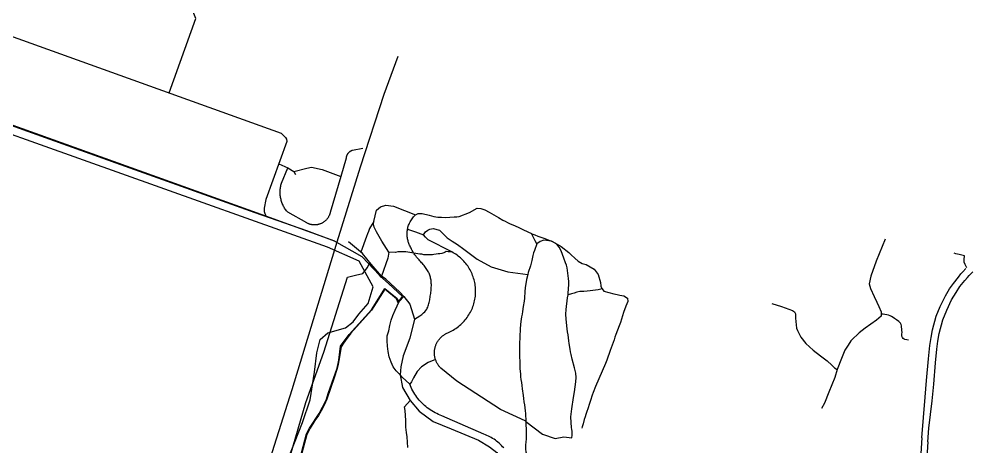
# Model space of a CAD drawing. Header units: inches. Extents: x 327545 to 344127, y 4677187 to 4689491.
# Drawn here: x 328930 to 330294, y 4682824 to 4683436 of the extents above; entities that cross this region are included whole.
import ezdxf

# ---------------------------------------------------------------- set-up
doc = ezdxf.new("R2010")
doc.units = ezdxf.units.IN
doc.header["$MEASUREMENT"] = 0
doc.layers.add('Trails', color=7, linetype='Continuous')

msp = doc.modelspace()

# ---------------------------------------------------------------- linework, layer by layer
at = {"layer": 'Trails'}
for p, q in [((329301.9292, 4683229.0528), (329314.5473, 4683223.4075)), ((329314.5473, 4683223.4075), (329323.178, 4683218.0548)), ((329323.178, 4683218.0548), (329325.6064, 4683213.9268)), ((329657.7196, 4683070.6816), (329657.9399, 4683070.6529))]:
    msp.add_line(p, q, dxfattribs=at)
for points in [[(329144.8245, 4683330.7659), (329183.0652, 4683437.1609), (329178.5748, 4683448.9691), (329174.5003, 4683454.737), (329165.9661, 4683468.4786), (329165.134, 4683475.9037), (329166.1394, 4683484.2646), (329169.2615, 4683494.8903), (329172.1719, 4683503.013), (329213.9785, 4683621.3924), (329213.747, 4683622.6492)], [(329382.0773, 4683118.6714), (329283.1852, 4683154.0551), (328798.0051, 4683328.3911), (328785.3844, 4683335.9318), (328784.5907, 4683351.0924), (328858.2485, 4683552.795)], [(328909.4799, 4683424.7906), (328916.756, 4683412.8843), (329305.317, 4683272.8233), (329308.2055, 4683270.1364), (329311.2812, 4683266.5645), (329312.8687, 4683264.2163), (329313.0672, 4683261.0413), (329283.1852, 4683178.0132), (329280.7483, 4683165.8026), (329280.7747, 4683160.8019), (329283.1852, 4683154.0551)], [(329471.9086, 4683382.4832), (329452.0745, 4683328.0694), (329418.1565, 4683224.391), (329384.7465, 4683117.0395)], [(329312.9172, 4682801.0946), (329324.9446, 4682832.3516), (329335.7693, 4682858.7998), (329346.5939, 4682891.259), (329352.6076, 4682930.9313), (329356.2159, 4682958.5817), (329361.0268, 4682977.8168), (329371.8515, 4682987.4343), (329397.109, 4682994.6475), (329407.9337, 4683003.0628), (329416.3529, 4683013.8826), (329429.583, 4683029.511), (329436.7783, 4683053.3136), (329416.7094, 4683089.8273), (329371.1868, 4683109.7077), (328782.5645, 4683319.8393)], [(329326.4503, 4682786.7412), (329341.4786, 4682842.6213), (329345.8707, 4682851.1409), (329359.5233, 4682872.0959), (329369.26, 4682890.9343), (329373.017, 4682901.7822), (329377.6742, 4682915.4254), (329385.0376, 4682936.8646), (329387.4295, 4682948.1888), (329390.1097, 4682968.0883), (329402.1747, 4682985.154), (329434.2026, 4683020.455), (329453.4643, 4683050.8689), (329470.8871, 4683036.5814), (329472.7128, 4683031.8983), (329478.7806, 4683039.3313), (329458.5928, 4683057.6934), (329450.3907, 4683065.2341), (329448.2476, 4683067.1391), (329445.6811, 4683069.8907), (329420.863, 4683096.1395), (329381.2298, 4683118.2984), (329342.0471, 4683133.0725), (329267.9703, 4683158.8445), (329076.0114, 4683227.5642), (328797.4287, 4683327.3847)], [(329421.6876, 4683251.0634), (329407.1046, 4683248.387), (329406.6691, 4683248.241), (329406.239, 4683248.0801), (329405.8146, 4683247.9045), (329405.3964, 4683247.7145), (329404.9851, 4683247.5102), (329404.581, 4683247.2919), (329404.1846, 4683247.0599), (329403.7965, 4683246.8144), (329403.417, 4683246.5557), (329403.0466, 4683246.2841), (329402.6857, 4683246), (329402.3348, 4683245.7037), (329401.9943, 4683245.3955), (329401.6646, 4683245.0757), (329401.346, 4683244.7449), (329401.039, 4683244.4033), (329400.7439, 4683244.0513), (329400.4611, 4683243.6895), (329400.1908, 4683243.3181), (329399.9335, 4683242.9377), (329399.6893, 4683242.5487), (329399.4587, 4683242.1515), (329399.2419, 4683241.7466), (329399.039, 4683241.3346), (329398.8505, 4683240.9158), (329398.6764, 4683240.4908), (329398.517, 4683240.06), (329398.3725, 4683239.624), (329398.2431, 4683239.1834), (329398.1288, 4683238.7385), (329398.0299, 4683238.29), (329397.9465, 4683237.8384), (329397.8786, 4683237.3841), (329390.2141, 4683210.9829)], [(329390.2141, 4683210.9829), (329375.2601, 4683159.4719), (329375.0702, 4683158.7054), (329374.8541, 4683157.946), (329374.6119, 4683157.1944), (329374.344, 4683156.4515), (329374.0508, 4683155.7184), (329373.7325, 4683154.9957), (329373.3895, 4683154.2844), (329373.0223, 4683153.5854), (329372.6313, 4683152.8994), (329372.2169, 4683152.2272), (329371.7796, 4683151.5697), (329371.3199, 4683150.9276), (329370.8385, 4683150.3017), (329370.3358, 4683149.6927), (329369.8124, 4683149.1014), (329369.2691, 4683148.5285), (329368.7063, 4683147.9745), (329368.1248, 4683147.4403), (329367.5253, 4683146.9263), (329366.9085, 4683146.4333), (329366.2751, 4683145.9618), (329365.6258, 4683145.5124), (329364.9615, 4683145.0855), (329364.2829, 4683144.6818), (329363.5908, 4683144.3016), (329362.886, 4683143.9455), (329362.1694, 4683143.6138), (329361.4418, 4683143.307), (329360.7041, 4683143.0254), (329359.9571, 4683142.7693), (329359.2018, 4683142.539), (329358.439, 4683142.3349), (329357.6696, 4683142.1571), (329356.8946, 4683142.0059), (329356.1148, 4683141.8815), (329355.3312, 4683141.7839), (329354.5447, 4683141.7133), (329353.7563, 4683141.6699), (329352.9668, 4683141.6535), (329352.1772, 4683141.6644), (329351.3885, 4683141.7024), (329350.6015, 4683141.7675), (329349.8173, 4683141.8596), (329349.0367, 4683141.9786), (329348.2606, 4683142.1245), (329347.49, 4683142.2969), (329346.7258, 4683142.4957), (329345.9689, 4683142.7207), (329345.2202, 4683142.9716), (329344.4805, 4683143.2481), (329343.7508, 4683143.5499), (329343.0319, 4683143.8766), (329342.3247, 4683144.2278), (329341.63, 4683144.6032), (329314.5473, 4683159.7693), (329313.5783, 4683160.8939), (329312.6487, 4683162.0514), (329311.7595, 4683163.2401), (329310.9118, 4683164.4588), (329310.1067, 4683165.706), (329309.345, 4683166.9803), (329308.6276, 4683168.28), (329307.9555, 4683169.6036), (329307.3295, 4683170.9497), (329306.7502, 4683172.3165), (329306.2183, 4683173.7025), (329305.7346, 4683175.106), (329305.2995, 4683176.5253), (329304.9136, 4683177.9588), (329304.5773, 4683179.4048), (329304.2911, 4683180.8614), (329304.0553, 4683182.3271), (329303.8701, 4683183.8), (329303.7358, 4683185.2785), (329303.6525, 4683186.7607), (329303.6204, 4683188.2448), (329303.6395, 4683189.7292), (329303.7097, 4683191.2121), (329303.831, 4683192.6917), (329304.0032, 4683194.1662), (329304.2262, 4683195.6339), (329304.4996, 4683197.093), (329304.8231, 4683198.5418), (329305.1964, 4683199.9787), (329305.619, 4683201.4018), (329314.5473, 4683223.4075)], [(329323.178, 4683218.0548), (329341.63, 4683223.1101), (329348.3331, 4683224.5149), (329363.6532, 4683221.0285), (329390.2141, 4683210.9829)], [(329437.5718, 4683146.7991), (329439.6447, 4683154.9106), (329441.6104, 4683162.6667), (329447.0985, 4683167.4658), (329454.6848, 4683169.8227), (329465.6768, 4683168.5314), (329497.0464, 4683156.1928)], [(329485.7678, 4683135.5483), (329486.0478, 4683137.0278), (329486.4006, 4683138.4971), (329486.8308, 4683139.9628), (329487.343, 4683141.4312), (329487.9419, 4683142.9089), (329488.632, 4683144.4022), (329489.4161, 4683145.9147), (329490.2895, 4683147.4383), (329491.246, 4683148.9618), (329492.2789, 4683150.4743), (329493.3818, 4683151.9647), (329494.5484, 4683153.422), (329495.772, 4683154.835), (329497.0464, 4683156.1928)], [(329497.0464, 4683156.1928), (329501.0269, 4683158.1315), (329506.726, 4683157.9886), (329516.7749, 4683155.528), (329523.5059, 4683153.7341), (329529.2368, 4683153.0197), (329534.2057, 4683152.734), (329540.3176, 4683152.5435), (329546.4057, 4683152.8848), (329552.3588, 4683153.1229), (329556.2244, 4683153.3372), (329559.5978, 4683153.6277), (329574.5045, 4683159.3935), (329585.4582, 4683165.5054), (329590.5577, 4683165.3932), (329596.2064, 4683163.4617), (329602.7513, 4683159.9325), (329609.4166, 4683156.0375), (329615.8981, 4683152.2155), (329622.0509, 4683148.6737), (329625.3271, 4683146.8942), (329628.9505, 4683145.0823), (329632.6403, 4683143.4039), (329636.298, 4683141.93), (329643.7701, 4683138.3562), (329647.645, 4683136.4844), (329651.473, 4683134.4916), (329663.0424, 4683129.2536)], [(329437.5718, 4683146.7991), (329431.3906, 4683136.5736), (329430.1603, 4683132.5166), (329428.754, 4683128.7417), (329427.2224, 4683125.3013), (329419.0105, 4683102.7262)], [(329458.9504, 4683102.8682), (329448.9586, 4683118.4609), (329441.6275, 4683131.7478), (329438.1126, 4683138.4172), (329437.1212, 4683142.8335), (329437.5718, 4683146.7991)], [(329494.734, 4683101.3715), (329494.3637, 4683101.9655), (329493.4093, 4683103.5873), (329492.5065, 4683105.2017), (329491.6571, 4683106.7904), (329490.8631, 4683108.3348), (329490.1261, 4683109.8166), (329489.4475, 4683111.2235), (329488.8261, 4683112.5678), (329488.26, 4683113.8678), (329487.7473, 4683115.142), (329487.2862, 4683116.4089), (329486.8749, 4683117.6868), (329486.5115, 4683118.9942), (329486.1941, 4683120.3495), (329485.9217, 4683121.7661), (329485.6953, 4683123.237), (329485.5168, 4683124.7502), (329485.3881, 4683126.2939), (329485.311, 4683127.856), (329485.2873, 4683129.4245), (329485.319, 4683130.9876), (329485.4077, 4683132.5331), (329485.556, 4683134.0522), (329485.7678, 4683135.5483)], [(329485.7678, 4683135.5483), (329497.2169, 4683131.8904), (329508.8059, 4683127.3432)], [(329508.8059, 4683127.3432), (329511.7163, 4683131.8411), (329514.8983, 4683134.0438), (329517.6325, 4683135.4984), (329522.3307, 4683136.6484), (329531.5601, 4683134.3546), (329537.4478, 4683128.7018), (329542.5404, 4683123.3744), (329549.4195, 4683118.3473), (329557.0925, 4683113.4525), (329566.2206, 4683107.1025), (329585.1625, 4683092.7609), (329605.2782, 4683081.6946), (329629.1283, 4683074.4128), (329657.7196, 4683070.6816)], [(329549.1393, 4683103.0234), (329515.3591, 4683120.458), (329511.3195, 4683124.0359), (329508.8059, 4683127.3432)], [(329670.7425, 4683114.6228), (329668.4459, 4683118.6987), (329665.588, 4683124.5105), (329663.0424, 4683129.2536)], [(329663.0424, 4683129.2536), (329663.6517, 4683128.9777), (329667.8498, 4683127.3333), (329672.1016, 4683125.8061), (329680.7987, 4683122.6211), (329689.1584, 4683119.5295), (329693.033, 4683118.0929), (329705.2896, 4683110.8032), (329716.5757, 4683102.1631), (329719.5767, 4683099.1256), (329725.094, 4683093.9308), (329729.8295, 4683089.7216), (329735.6058, 4683086.6409), (329741.3629, 4683084.9828), (329752.5652, 4683078.5521), (329758.1639, 4683070.7592), (329761.6341, 4683059.3403), (329762.2753, 4683054.536), (329762.356, 4683053.4415), (329764.1994, 4683050.4488)], [(329384.7465, 4683117.0395), (329320.2947, 4682905.6721), (329279.3756, 4682776.5108), (329211.0045, 4682562.4686), (329174.8527, 4682448.7737)], [(329623.3474, 4682822.5934), (329621.8035, 4682824.3406), (329620.201, 4682826.0343), (329618.5418, 4682827.6724), (329616.8278, 4682829.2531), (329615.061, 4682830.7744), (329613.2433, 4682832.2348), (329611.377, 4682833.6324), (329609.4642, 4682834.9657), (329607.5071, 4682836.233), (329605.508, 4682837.433), (329603.4692, 4682838.5642), (329601.3931, 4682839.6253), (329599.282, 4682840.6152), (329597.1384, 4682841.5325), (329594.9649, 4682842.3764), (329535.0704, 4682868.6056), (329532.5722, 4682869.5587), (329530.1082, 4682870.5971), (329527.6814, 4682871.7196), (329525.2946, 4682872.9248), (329522.9506, 4682874.2113), (329520.6522, 4682875.5776), (329518.4021, 4682877.0221), (329516.2029, 4682878.543), (329514.0574, 4682880.1386), (329511.9679, 4682881.807), (329509.937, 4682883.5463), (329507.9671, 4682885.3543), (329506.0605, 4682887.2289), (329504.2194, 4682889.1679), (329502.4461, 4682891.1691), (329500.7425, 4682893.23), (329499.1108, 4682895.3483), (329497.5529, 4682897.5213), (329496.0705, 4682899.7467), (329494.6655, 4682902.0216), (329493.3395, 4682904.3435), (329492.0941, 4682906.7096), (329490.9307, 4682909.1171), (329489.8508, 4682911.5631), (329488.8555, 4682914.0448), (329478.0314, 4682923.7527), (329475.143, 4682927.2349), (329469.5401, 4682932.9907), (329465.3068, 4682938.8116), (329462.3434, 4682945.4791), (329459.6976, 4682952.8874), (329457.8984, 4682960.4016), (329457.0658, 4682968.1381), (329456.8587, 4682975.6994), (329456.7708, 4682983.2127), (329459.1111, 4682990.4104), (329460.487, 4682998.0304), (329462.4978, 4683005.2271), (329464.932, 4683012.318), (329468.2128, 4683019.7263), (329471.0703, 4683025.8647), (329473.9165, 4683032.0916), (329480.5215, 4683039.3805), (329474.7779, 4683045.6818), (329454.6034, 4683063.872), (329448.3517, 4683068.2617), (329433.7674, 4683085.7001), (329421.5304, 4683100.583), (329401.5511, 4683117.5759)], [(329670.7425, 4683114.6228), (329667.1202, 4683105.2611), (329666.077, 4683101.7107), (329665.1914, 4683097.9119), (329663.3778, 4683090.7803), (329662.5772, 4683086.9129), (329661.556, 4683083.1952), (329658.5072, 4683073.4381), (329657.7196, 4683070.6816)], [(329715.2964, 4683041.7621), (329715.671, 4683044.2985), (329716.5078, 4683056.3425), (329716.3364, 4683060.5576), (329715.9451, 4683064.9484), (329715.0462, 4683072.8995), (329713.8271, 4683080.2936), (329712.9633, 4683084.0255), (329711.8036, 4683087.6868), (329709.4519, 4683094.2492), (329707.4791, 4683099.5413), (329705.3008, 4683104.8587), (329702.7275, 4683109.9413), (329699.3834, 4683114.0242), (329691.6664, 4683118.3872), (329680.9039, 4683120.0409), (329675.4731, 4683117.8653), (329670.7425, 4683114.6228)], [(330168.7148, 4683121.374), (330155.9944, 4683089.9962), (330148.2192, 4683068.3238), (330145.6684, 4683057.2397), (330147.7809, 4683050.7134), (330152.895, 4683039.2515), (330156.6654, 4683031.2479), (330159.7411, 4683025.1624), (330163.1778, 4683017.3036), (330163.0105, 4683014.0508)], [(329458.9504, 4683102.8682), (329457.7346, 4683093.9036), (329448.3517, 4683068.2617)], [(329494.734, 4683101.3715), (329483.3331, 4683103.2963), (329475.4617, 4683103.2963), (329471.7575, 4683103.164), (329468.515, 4683102.4681), (329458.9504, 4683102.8682)], [(329549.1393, 4683103.0234), (329546.4979, 4683103.2597), (329543.8502, 4683103.4091), (329541.199, 4683103.4713), (329539.4963, 4683102.8194), (329537.5913, 4683101.7875), (329534.7715, 4683100.6624), (329532.168, 4683100.4719), (329529.4851, 4683100.1385), (329526.5165, 4683099.7099), (329523.6114, 4683099.2653), (329521.4682, 4683099.0748), (329519.0188, 4683098.7521), (329515.9761, 4683098.7521), (329512.1397, 4683098.6859), (329509.2603, 4683099.1383), (329506.3343, 4683099.6593), (329503.4156, 4683099.9516), (329500.5075, 4683100.3347), (329497.6127, 4683100.8082), (329494.734, 4683101.3715)], [(329496.0012, 4683006.728), (329499.7621, 4683009.0265), (329503.4378, 4683011.4782), (329506.4101, 4683013.6882), (329508.7748, 4683015.6981), (329510.6276, 4683017.5494), (329512.0642, 4683019.2836), (329513.1804, 4683020.9422), (329514.0718, 4683022.5666), (329514.821, 4683024.1921), (329515.4572, 4683025.8287), (329515.9967, 4683027.48), (329516.4556, 4683029.1497), (329516.8499, 4683030.8415), (329517.1959, 4683032.5591), (329517.5096, 4683034.3062), (329517.8072, 4683036.0864), (329518.1012, 4683037.9015), (329518.3896, 4683039.7452), (329518.667, 4683041.6091), (329518.9278, 4683043.485), (329519.1665, 4683045.3646), (329519.3775, 4683047.2396), (329519.5554, 4683049.1016), (329519.6946, 4683050.9425), (329519.7903, 4683052.7547), (329519.8408, 4683054.5337), (329519.8452, 4683056.2759), (329519.8027, 4683057.9775), (329519.7122, 4683059.635), (329519.5729, 4683061.2445), (329519.3838, 4683062.8025), (329519.1441, 4683064.3051), (329518.8524, 4683065.7513), (329518.5064, 4683067.1496), (329518.1032, 4683068.511), (329517.6401, 4683069.8467), (329517.1144, 4683071.1676), (329516.5232, 4683072.4848), (329515.8638, 4683073.8094), (329515.1335, 4683075.1524), (329514.3308, 4683076.5219), (329513.4599, 4683077.9134), (329512.5264, 4683079.3197), (329511.5357, 4683080.7333), (329510.4934, 4683082.1469), (329509.4051, 4683083.5532), (329508.2762, 4683084.9447), (329507.1122, 4683086.3142), (329505.9194, 4683087.6573), (329504.7064, 4683088.983), (329503.4822, 4683090.3031), (329502.2563, 4683091.6297), (329501.0377, 4683092.9747), (329499.8356, 4683094.3501), (329498.6594, 4683095.7679), (329497.5182, 4683097.2401), (329496.42, 4683098.7734), (329495.3679, 4683100.3547), (329494.734, 4683101.3715)], [(329525.7793, 4682949.1648), (329525.4673, 4682950.1867), (329525.1909, 4682951.2187), (329524.9503, 4682952.2596), (329524.7459, 4682953.3083), (329524.5778, 4682954.3633), (329524.4462, 4682955.4236), (329524.3514, 4682956.4878), (329524.2935, 4682957.5546), (329524.2724, 4682958.6228), (329524.2883, 4682959.691), (329524.341, 4682960.7581), (329524.4307, 4682961.8227), (329524.557, 4682962.8836), (329524.72, 4682963.9395), (329524.9193, 4682964.9891), (329525.1549, 4682966.0313), (329525.4263, 4682967.0646), (329525.7332, 4682968.0879), (329526.0753, 4682969.1001), (329526.4522, 4682970.0998), (329526.8635, 4682971.0858), (329527.3085, 4682972.0571), (329527.7869, 4682973.0124), (329528.298, 4682973.9506), (329528.8413, 4682974.8706), (329529.416, 4682975.7713), (329530.0214, 4682976.6515), (329530.657, 4682977.5103), (329531.3218, 4682978.3466), (329532.0152, 4682979.1595), (329532.7362, 4682979.9479), (329533.4841, 4682980.7109), (329534.2579, 4682981.4476), (329535.0566, 4682982.1571), (329535.8795, 4682982.8386), (329536.7253, 4682983.4912), (329537.5933, 4682984.1142), (329538.4822, 4682984.7068), (329539.3911, 4682985.2684), (329540.3189, 4682985.7982), (329541.2644, 4682986.2956), (329542.2266, 4682986.7601), (329543.2042, 4682987.191), (329545.2579, 4682988.0958), (329547.2795, 4682989.0702), (329549.2666, 4682990.1131), (329551.2169, 4682991.2233), (329553.1282, 4682992.3995), (329554.9981, 4682993.6404), (329556.8245, 4682994.9444), (329558.6053, 4682996.3101), (329560.3384, 4682997.7358), (329562.0217, 4682999.22), (329563.6534, 4683000.7607), (329565.2314, 4683002.3564), (329566.754, 4683004.005), (329568.2194, 4683005.7047), (329569.6258, 4683007.4535), (329570.9716, 4683009.2494), (329572.2553, 4683011.0901), (329573.4754, 4683012.9737), (329574.6303, 4683014.8979), (329575.6875, 4683016.8041), (329576.6788, 4683018.7454), (329577.603, 4683020.7195), (329578.459, 4683022.7241), (329579.2459, 4683024.7568), (329579.9627, 4683026.8153), (329580.6086, 4683028.8971), (329581.1828, 4683030.9999), (329581.6846, 4683033.1211), (329582.1134, 4683035.2582), (329582.4689, 4683037.4088), (329582.7504, 4683039.5702), (329582.9578, 4683041.7401), (329583.0907, 4683043.9157), (329583.149, 4683046.0947), (329583.1326, 4683048.2744), (329583.0416, 4683050.4522), (329582.8761, 4683052.6256), (329582.6362, 4683054.7921), (329582.3222, 4683056.9491), (329581.9346, 4683059.0941), (329581.4737, 4683061.2246), (329580.9401, 4683063.338), (329580.3344, 4683065.4319), (329579.6573, 4683067.5038), (329578.9097, 4683069.5513), (329578.0924, 4683071.572), (329577.2064, 4683073.5635), (329576.2527, 4683075.5235), (329575.2324, 4683077.4497), (329574.1467, 4683079.3398), (329572.9969, 4683081.1916), (329571.7844, 4683083.003), (329570.5105, 4683084.7717), (329569.1768, 4683086.4958), (329567.7848, 4683088.1732), (329566.3362, 4683089.8019), (329564.8327, 4683091.3801), (329563.2759, 4683092.9058), (329561.6679, 4683094.3773), (329560.0104, 4683095.7929), (329558.3053, 4683097.1509), (329556.5548, 4683098.4497), (329554.7608, 4683099.6877), (329552.9254, 4683100.8636), (329551.0508, 4683101.9759), (329549.1393, 4683103.0234)], [(330285.2497, 4683080.2563), (330282.9859, 4683084.8799), (330281.8763, 4683088.26), (330281.4794, 4683092.3611), (330282.3417, 4683097.2955), (330274.3424, 4683099.5636), (330269.9684, 4683100.239), (330267.1782, 4683101.4536)], [(329296.1386, 4682739.7027), (329315.1886, 4682801.0861), (329340.5886, 4682887.8696), (329365.9887, 4682959.8364), (329399.8554, 4683066.7283), (329411.4971, 4683069.9033), (329422.0805, 4683072.02), (329428.4132, 4683081.0033), (329431.8055, 4683088.0862)], [(330221.3525, 4682837.2122), (330225.7181, 4682895.5001), (330227.9407, 4682919.1009), (330230.5336, 4682950.2689), (330232.7561, 4682969.0544), (330234.2907, 4682980.5373), (330236.2486, 4682991.5969), (330241.699, 4683011.229), (330247.3611, 4683025.0932), (330254.7695, 4683040.1745), (330260.8288, 4683050.144), (330266.3533, 4683058.1027), (330273.3456, 4683067.0965), (330277.1398, 4683071.6685), (330279.6321, 4683074.3673), (330284.1258, 4683079.4357)], [(330229.4947, 4682831.431), (330230.9234, 4682850.8382), (330236.0034, 4682890.1686), (330238.1069, 4682913.7827), (330240.6163, 4682944.6175), (330242.6007, 4682963.9982), (330244.1882, 4682975.4415), (330246.0733, 4682986.5209), (330251.0653, 4683006.1093), (330256.7274, 4683019.9735), (330263.7007, 4683034.7568), (330270.195, 4683045.0243), (330275.4221, 4683053.5234), (330282.7119, 4683061.9768), (330286.506, 4683066.5488), (330288.9984, 4683069.2476), (330294.1943, 4683074.4387)], [(329657.7196, 4683070.6816), (329655.6835, 4683063.5552), (329654.1555, 4683051.8724), (329653.6282, 4683046.5743), (329653.0476, 4683036.8721), (329652.6711, 4683032.7499), (329651.0557, 4683024.8876), (329650.0376, 4683017.7811), (329649.5024, 4683013.9757), (329648.8716, 4683010.306), (329648.2166, 4683006.6609), (329647.2905, 4682999.554), (329646.7916, 4682992.4831), (329646.2886, 4682982.0124), (329645.8232, 4682970.4853), (329645.7154, 4682966.438), (329645.7887, 4682958.9773), (329646.1017, 4682951.5885), (329646.2258, 4682947.8097), (329646.3551, 4682940.2754), (329646.4724, 4682936.269), (329647.2226, 4682928.1382), (329647.5465, 4682924.3749), (329648.009, 4682920.3694), (329648.5548, 4682916.1174), (329649.1257, 4682911.763), (329649.7639, 4682907.2366), (329650.9778, 4682897.8149), (329651.5192, 4682893.2094), (329652.2317, 4682888.7404), (329652.8408, 4682884.3721), (329653.9388, 4682875.8421), (329654.3949, 4682871.7442), (329655.0226, 4682860.394)], [(329472.7332, 4683029.5027), (329469.9932, 4683035.9011), (329453.5848, 4683049.9755), (329434.4331, 4683019.6133), (329404.8051, 4682986.8006), (329402.1416, 4682983.6415), (329398.8991, 4682979.3783), (329396.4209, 4682975.721), (329394.1488, 4682972.3679), (329390.7106, 4682967.2937), (329387.7217, 4682947.5941), (329386.7041, 4682942.6993), (329385.2791, 4682936.2566), (329380.9925, 4682923.0359), (329376.1771, 4682908.9071), (329369.88, 4682890.7567), (329368.5571, 4682888.005), (329364.2708, 4682879.115), (329358.3362, 4682868.9447), (329353.3971, 4682861.8646), (329346.389, 4682850.7548), (329341.7494, 4682841.8471), (329318.988, 4682756.3172)], [(329764.1994, 4683050.4488), (329758.6042, 4683049.0568), (329754.6117, 4683048.1814), (329750.8389, 4683047.86), (329747.1252, 4683047.3649), (329742.6942, 4683046.9539), (329737.8469, 4683046.5511), (329732.0469, 4683046.3863), (329728.09, 4683045.2786), (329723.8417, 4683044.1206), (329720.2454, 4683043.1412), (329715.2964, 4683041.7621)], [(329764.1994, 4683050.4488), (329766.235, 4683047.144), (329773.5789, 4683044.8549), (329780.6035, 4683043.2938), (329785.5393, 4683042.0668), (329789.2883, 4683041.1796), (329795.2166, 4683040.1155), (329800.2067, 4683036.9891), (329800.7381, 4683032.306), (329797.9101, 4683025.3008), (329794.8099, 4683016.3671), (329793.2673, 4683011.5565), (329790.0716, 4683002.0344), (329788.5587, 4682997.5417), (329783.8403, 4682984.8788), (329782.3591, 4682981.2427), (329781.0093, 4682977.3515), (329776.9816, 4682966.0108), (329775.6543, 4682961.8579), (329770.5614, 4682948.4431), (329768.665, 4682943.6726), (329754.6272, 4682910.3682), (329751.3184, 4682901.8525), (329749.8488, 4682897.8994), (329747.3201, 4682890.7073), (329745.9592, 4682886.4183), (329743.4992, 4682878.4857), (329742.1588, 4682874.5295), (329740.7834, 4682870.6649), (329739.653, 4682866.9221), (329738.5368, 4682863.366), (329736.7964, 4682857.2084), (329735.5454, 4682852.689), (329734.9987, 4682850.7282)], [(329480.5215, 4683039.3805), (329489.0198, 4683028.1628), (329496.0012, 4683006.728), (329489.0198, 4682979.744), (329479.4947, 4682954.344), (329476.3197, 4682938.4689), (329475.143, 4682927.2349), (329478.701, 4682909.1001), (329489.4316, 4682890.5418)], [(329655.0226, 4682860.394), (329678.8425, 4682842.3762), (329696.7201, 4682836.1661), (329709.4945, 4682838.5682), (329720.4924, 4682837.1825), (329721.1602, 4682841.0874), (329721.2752, 4682846.2095), (329720.6764, 4682849.5203), (329720.3501, 4682851.3243), (329719.3312, 4682867.1465), (329719.7798, 4682870.841), (329720.7909, 4682878.4532), (329723.3233, 4682894.6985), (329724.6247, 4682902.7148), (329725.7072, 4682910.0956), (329726.5579, 4682916.9877), (329726.826, 4682923.6198), (329726.4457, 4682929.5417), (329724.5369, 4682937.4136), (329721.0772, 4682949.6045), (329719.651, 4682956.3999), (329718.8639, 4682960.1207), (329718.1667, 4682963.9153), (329716.9851, 4682971.8936), (329716.622, 4682975.9134), (329716.1321, 4682980.1528), (329715.4236, 4682984.5013), (329714.6608, 4682988.7697), (329714.1536, 4682992.9151), (329712.5671, 4683006.8179), (329712.3133, 4683013.8701), (329712.3793, 4683020.6145), (329714.6229, 4683037.202), (329715.2964, 4683041.7621)], [(330006.9094, 4683029.4492), (330020.735, 4683025.0939), (330036.1829, 4683019.0987), (330039.2468, 4683017.2413), (330040.6597, 4683014.2727), (330040.6122, 4683008.3292), (330041.5101, 4682998.9061), (330041.9281, 4682994.2169), (330043.3059, 4682990.8292), (330047.9269, 4682981.2385), (330055.2691, 4682971.8458), (330065.7539, 4682962.5598), (330076.0799, 4682954.4829), (330085.7818, 4682947.2456), (330092.4282, 4682941.1284), (330096.3864, 4682937.4243), (330100.1558, 4682934.9738)], [(330163.0105, 4683014.0508), (330162.8733, 4683011.3831), (330156.4434, 4683005.6369), (330140.2809, 4682993.9702), (330131.7507, 4682987.2394), (330127.9957, 4682984.1837), (330124.1184, 4682980.0599), (330119.7162, 4682975.7507), (330115.7133, 4682969.7401), (330111.2683, 4682962.5434), (330106.16, 4682950.4444), (330100.1558, 4682934.9738)], [(330202.0025, 4682976.9735), (330199.8065, 4682977.2117), (330196.8817, 4682977.8992), (330195.6525, 4682978.4023), (330194.3561, 4682979.2225), (330193.2713, 4682980.7042), (330192.8041, 4682981.5903), (330192.6771, 4682982.5745), (330192.6612, 4682983.4953), (330192.6929, 4682984.6383), (330192.7247, 4682985.5273), (330192.9404, 4682988.3343), (330192.5441, 4682990.8352), (330192.4511, 4682992.9015), (330192.2129, 4682995.2827), (330192.1071, 4682997.5052), (330191.6452, 4682999.2909), (330190.6784, 4683001.2518), (330188.4559, 4683003.4743), (330184.8681, 4683006.0918), (330182.2011, 4683007.965), (330180.12, 4683009.2512), (330177.9495, 4683010.5552), (330175.6735, 4683011.665), (330173.3095, 4683012.5722), (330170.8754, 4683013.27), (330168.3897, 4683013.7529), (330165.8715, 4683014.0174), (330163.3397, 4683014.0614), (330163.0105, 4683014.0508)], [(329525.7793, 4682949.1648), (329515.5284, 4682944.6789), (329505.9911, 4682938.5327), (329499.5475, 4682931.873), (329494.4675, 4682922.7713), (329491.61, 4682917.268), (329488.8555, 4682914.0448)], [(329655.0226, 4682860.394), (329653.8855, 4682861.2542), (329618.6269, 4682877.4718), (329556.1444, 4682918.1085), (329533.5915, 4682936.5798), (329532.8399, 4682937.3391), (329532.1151, 4682938.124), (329531.4178, 4682938.9335), (329530.7489, 4682939.7665), (329530.1091, 4682940.6222), (329529.4994, 4682941.4995), (329528.9203, 4682942.3974), (329528.3726, 4682943.3147), (329527.8569, 4682944.2504), (329527.3739, 4682945.2034), (329526.9241, 4682946.1725), (329526.5081, 4682947.1565), (329526.1263, 4682948.1544), (329525.7793, 4682949.1648)], [(330100.1558, 4682934.9738), (330096.7319, 4682923.5213), (330088.2017, 4682902.4314), (330082.1641, 4682886.9254), (330077.6662, 4682879.0937)], [(329486.3967, 4682823.471), (329485.7125, 4682830.9287), (329485.2835, 4682838.4055), (329484.3496, 4682844.8426), (329483.5664, 4682852.3567), (329483.4076, 4682862.0405), (329483.0796, 4682869.2372), (329482.6562, 4682876.381), (329481.7037, 4682881.2493), (329489.4316, 4682890.5418)], [(329489.4316, 4682890.5418), (329502.514, 4682875.1696), (329522.6223, 4682860.3529), (329548.0224, 4682849.7696), (329587.1808, 4682833.8945), (329603.0558, 4682824.3695), (329613.6392, 4682815.9028), (329623.939, 4682799.9878), (329630.8567, 4682784.0338)], [(329655.0226, 4682860.394), (329655.0295, 4682860.27), (329655.5834, 4682844.6757), (329655.4948, 4682840.1169), (329655.1943, 4682835.4392), (329654.8533, 4682831.0773), (329654.5607, 4682827.1827), (329654.695, 4682820.8704), (329655.1798, 4682816.9921), (329655.5192, 4682815.6228)], [(330221.3525, 4682837.3181), (330196.9006, 4682456.6811), (330167.5979, 4682014.6243)], [(330229.4947, 4682831.431), (330204.8381, 4682450.0136), (330175.7297, 4682010.8881)]]:
    msp.add_lwpolyline(points, dxfattribs=at)

doc.saveas('drawing.dxf')
